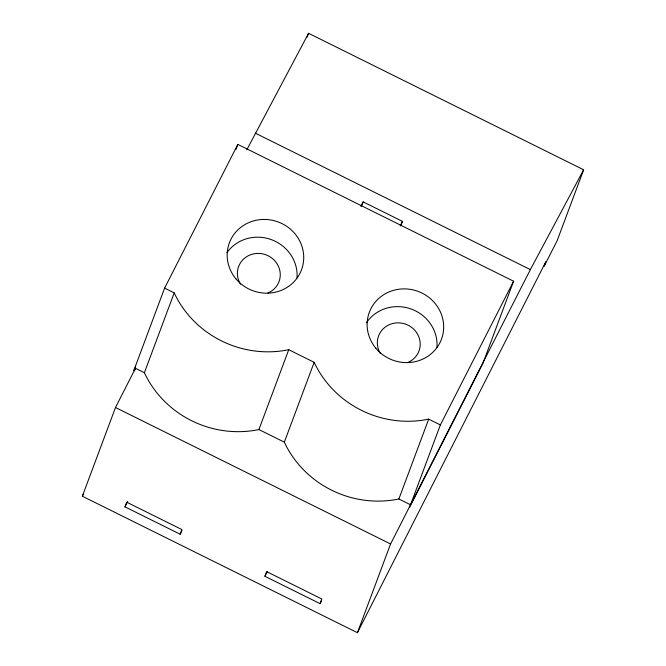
<?xml version="1.0" encoding="UTF-8"?>
<svg xmlns="http://www.w3.org/2000/svg" width="666" height="666" viewBox="0 0 666 666"><rect width="100%" height="100%" fill="white"/><g stroke="black" fill="none" stroke-linecap="round" stroke-linejoin="round"><path stroke-width="1" d="M246.82 149.767L308.574 33.3L583.649 169.78L557.134 240.751L544.147 266.233L545.804 261.796L357.426 632.7L82.351 496.22L115.501 407.5L135.464 368.306L144.38 372.727A100.1 95.255 20.5 0 0 258.916 429.553L284.332 442.166A100.1 95.255 20.5 0 0 398.867 498.992L410.539 504.786M135.464 368.306L134.557 370.746L133.866 370.404L164.61 288.112L237.829 144.397L513.594 281.219L482.85 363.511L409.623 507.226L440.368 424.933L513.594 281.219M144.38 372.727L174.209 292.882L164.61 288.112M235.914 149.542L237.829 144.397M124.967 506.851L126.706 502.189L181.86 529.553L180.12 534.215L124.967 506.851L127.755 501.381M307.126 37.188L308.574 33.3M258.916 429.553L288.744 349.708A100.1 95.255 20.5 0 1 174.209 292.882M361.48 206.302L363.137 201.865L402.43 221.362L400.774 225.799M284.332 442.166L314.161 362.312L288.744 349.708M264.91 576.281L266.65 571.628L321.803 598.992L320.063 603.646L264.91 576.281L267.233 571.728M398.867 498.992L428.688 419.139A100.1 95.255 20.5 0 1 314.161 362.312M357.426 632.7L390.567 543.98L530.361 269.613L583.649 169.78M133.866 370.404L135.697 366.808M82.351 496.22L83.683 493.614M180.12 534.215L181.976 530.569M360.864 206.318L363.137 201.865M400.166 225.816L402.43 221.362M320.063 603.646L321.462 600.915M255.294 133.142L530.361 269.613M428.688 419.139L440.368 424.933M115.501 407.5L390.567 543.98M366.4 322.81A38.503 36.638 20.5 0 1 410.739 308.866A38.503 36.638 20.5 0 1 436.946 347.369M226.94 252.672A38.503 36.638 20.5 0 1 271.212 239.577A38.503 36.638 20.5 0 1 297.003 277.93M240.459 284.124A21.562 20.513 20.5 0 1 248.401 255.694A21.562 20.513 20.5 0 1 277.905 265.243A21.562 20.513 20.5 0 1 267.932 293.023M380.411 353.563A21.562 20.513 20.5 0 1 388.353 325.133A21.562 20.513 20.5 0 1 417.848 334.682A21.562 20.513 20.5 0 1 407.883 362.454M375.815 348.201A38.503 36.638 20.5 0 0 441.225 339.843A38.503 36.638 20.5 0 0 399.159 289.194A38.503 36.638 20.5 0 0 375.815 348.201M235.864 278.763A38.503 36.638 20.5 0 0 301.282 270.413A38.503 36.638 20.5 0 0 259.207 219.755A38.503 36.638 20.5 0 0 235.864 278.763"/></g></svg>
